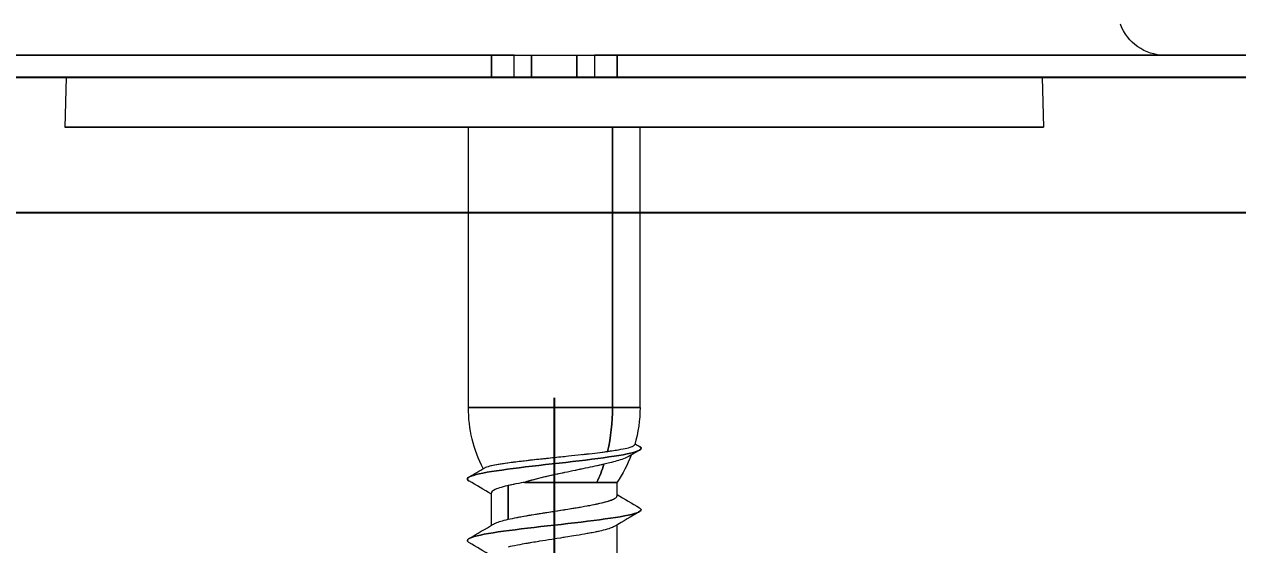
# Model space of a CAD drawing. Header units: inches. Extents: x -456 to 658, y -232 to 0.
# Drawn here: x -117.288 to -114.717, y -33.272 to -32.17 of the extents above; entities that cross this region are included whole.
import ezdxf

# ---------------------------------------------------------------- set-up
doc = ezdxf.new("R2010")
doc.units = ezdxf.units.IN
doc.header["$MEASUREMENT"] = 0
doc.styles.get("Standard").update_dxf_attribs({"font": 'arial.ttf'})
doc.dimstyles.get("Standard").update_dxf_attribs({"dimtxt": 0.18, "dimasz": 0.18, "dimexe": 0.18, "dimexo": 0.0625, "dimgap": 0.09, "dimtad": 0, "dimtih": 1, "dimtoh": 1, "dimdec": 4, "dimzin": 0, "dimdsep": 46, "dimtxsty": 'Standard', "dimcen": 0.09, "dimadec": 0, "dimazin": 0, "dimtfac": 1, "dimtdec": 4, "dimtofl": 0, "dimtmove": 0, "dimatfit": 3, "dimfxl": 1, "dimtolj": 1, "dimtzin": 0, "dimarcsym": 0})

# ---------------------------------------------------------------- blocks, each defined once
blk = doc.blocks.new('*D38')
at = {"color": 0, "lineweight": -2, "transparency": 16777216}
for p, q in [((-116.1649, -32.9605), (-116.1649, -46.1394)), ((-184.9635, -33.0321), (-184.9635, -46.1394)), ((-182.8035, -43.9794), (-161.0484, -43.9794)), ((-118.3249, -43.9794), (-140.0801, -43.9794))]:
    blk.add_line(p, q, dxfattribs=at)
at = {"color": 0, "transparency": 16777216}
for points in [[(-182.8035, -43.6194), (-182.8035, -44.3394), (-184.9635, -43.9794)], [(-118.3249, -43.6194), (-118.3249, -44.3394), (-116.1649, -43.9794)]]:
    blk.add_solid(points, dxfattribs=at)
at = {"layer": 'Defpoints', "color": 0, "transparency": 16777216}
for p in [(-116.1649, -32.2105), (-184.9635, -32.2821), (-116.1649, -43.9794)]:
    blk.add_point(p, dxfattribs=at)
at = {"color": 0, "transparency": 16777216, "insert": (-150.5642, -43.9794), "char_height": 3, "attachment_point": 5}
blk.add_mtext('\\A1;##" MAX."', dxfattribs=at)
blk = doc.blocks.new('ironridge flashfoot front view')
at = {"color": 0, "linetype": 'Continuous', "lineweight": 0}
for p, q in [((7330.8317, 2674.0438), (7326.2739, 2674.0438)), ((7326.2739, 2674.0438), (7330.8317, 2674.0438)), ((7330.8317, 2673.9969), (7330.8317, 2674.0438)), ((7330.8797, 2674.0438), (7330.8317, 2674.0438)), ((7330.8317, 2674.0438), (7330.8797, 2674.0438)), ((7330.8317, 2674.0438), (7330.8317, 2673.9969)), ((7330.8797, 2674.0438), (7330.9168, 2674.0438)), ((7330.8797, 2673.9969), (7330.8797, 2674.0438)), ((7330.8797, 2674.0438), (7330.9168, 2674.0438)), ((7330.8797, 2673.9969), (7330.8797, 2674.0438)), ((7330.9168, 2674.0438), (7331.0129, 2674.0438)), ((7330.9168, 2673.9969), (7330.9168, 2674.0438)), ((7330.9168, 2674.0438), (7331.0129, 2674.0438)), ((7330.9168, 2674.0438), (7330.9168, 2673.9969)), ((7331.0129, 2674.0438), (7331.05, 2674.0438)), ((7331.0129, 2674.0438), (7331.0129, 2673.9969)), ((7331.0129, 2673.9969), (7331.0129, 2674.0438)), ((7331.0129, 2674.0438), (7331.05, 2674.0438)), ((7331.098, 2674.0438), (7331.05, 2674.0438)), ((7331.05, 2674.0438), (7331.05, 2673.9969)), ((7331.05, 2674.0438), (7331.098, 2674.0438)), ((7331.05, 2674.0438), (7331.05, 2673.9969)), ((7331.098, 2674.0438), (7335.6557, 2674.0438)), ((7335.6557, 2674.0438), (7331.098, 2674.0438)), ((7331.098, 2674.0438), (7331.098, 2673.9969)), ((7331.098, 2673.9969), (7331.098, 2674.0438)), ((7326.2739, 2673.9969), (7330.8317, 2673.9969)), ((7326.2739, 2673.9969), (7330.8317, 2673.9969)), ((7329.931, 2673.9969), (7329.9283, 2673.8913)), ((7330.8797, 2673.9969), (7330.8317, 2673.9969)), ((7330.8797, 2673.9969), (7330.8317, 2673.9969)), ((7330.9168, 2673.9969), (7330.8797, 2673.9969)), ((7330.8797, 2673.9969), (7330.9168, 2673.9969)), ((7331.0129, 2673.9969), (7330.9168, 2673.9969)), ((7330.9168, 2673.9969), (7331.0129, 2673.9969)), ((7331.05, 2673.9969), (7331.0129, 2673.9969)), ((7331.0129, 2673.9969), (7331.05, 2673.9969)), ((7331.098, 2673.9969), (7331.05, 2673.9969)), ((7331.098, 2673.9969), (7331.05, 2673.9969)), ((7331.098, 2673.9969), (7335.6557, 2673.9969)), ((7331.098, 2673.9969), (7335.6557, 2673.9969)), ((7331.9986, 2673.9969), (7332.0014, 2673.8913)), ((7330.9648, 2673.8913), (7329.9283, 2673.8913)), ((7329.9283, 2673.8913), (7330.9648, 2673.8913)), ((7330.7831, 2673.2977), (7330.7831, 2673.8913)), ((7330.9648, 2673.8913), (7332.0014, 2673.8913)), ((7332.0014, 2673.8913), (7330.9648, 2673.8913)), ((7331.0884, 2673.2977), (7331.0884, 2673.8913)), ((7331.0884, 2673.8913), (7331.0884, 2673.2977)), ((7331.1466, 2673.2977), (7331.1466, 2673.8913)), ((7331.0884, 2673.2977), (7330.7831, 2673.2977)), ((7330.7831, 2673.2977), (7331.0884, 2673.2977)), ((7331.0884, 2673.2977), (7331.1466, 2673.2977)), ((7331.1466, 2673.2977), (7331.0884, 2673.2977)), ((7330.8672, 2673.1325), (7330.8672, 2673.0611)), ((7330.8672, 2673.0611), (7330.8672, 2673.1325)), ((7330.9022, 2673.1393), (7331.0979, 2673.1393)), ((7331.0553, 2673.1393), (7330.9022, 2673.1393)), ((7331.0979, 2673.1393), (7331.0553, 2673.1393)), ((7331.0979, 2673.1107), (7331.0979, 2673.1393)), ((7330.8317, 2673.0484), (7330.8317, 2673.117)), ((7331.0979, 2672.9806), (7331.0979, 2673.0492))]:
    blk.add_line(p, q, dxfattribs=at)
at = {"color": 0, "linetype": 'Continuous', "lineweight": 0, "extrusion": (0, 0, -1)}
for centre, radius, start, end in [((-7332.2583, 2674.1435), 0.0997, 270, 340), ((-7331.0649, 2673.2977), 0.2818, 332.6774, 0), ((-7330.8648, 2673.2977), 0.2818, 180, 196.1554), ((-7330.8648, 2673.2977), 0.2818, 200.8787, 214.1756)]:
    blk.add_arc(centre, radius, start, end, dxfattribs=at)
at = {"color": 0, "linetype": 'Continuous', "lineweight": 0}
for start_param, end_param in [(-1.906306, -1.570796), (-2.167274, -2.010951)]:
    blk.add_ellipse((7330.8968, 2673.2977), major_axis=(0, 0.2818), ratio=0.68008, start_param=start_param, end_param=end_param, dxfattribs=at)
at = {"color": 0, "linetype": 'Continuous', "lineweight": 0, "extrusion": (0, 0, -1)}
for start_param, end_param in [(-1.570796, -1.235287), (-1.130641, -0.974319)]:
    blk.add_ellipse((7330.8968, 2673.2977), major_axis=(0, -0.2818), ratio=0.68008, start_param=start_param, end_param=end_param, dxfattribs=at)
at = {"color": 0, "linetype": 'Continuous', "lineweight": 0}
for points, knots in [([(7330.7841, 2673.1424), (7330.7839, 2673.1426), (7330.7836, 2673.1427), (7330.7768, 2673.1471), (7330.7825, 2673.1515), (7330.8161, 2673.1601), (7330.8441, 2673.1644), (7330.9118, 2673.1731), (7330.9514, 2673.1774), (7331.0275, 2673.186), (7331.0639, 2673.1904), (7331.1195, 2673.199), (7331.1388, 2673.2033), (7331.1501, 2673.2103), (7331.1499, 2673.2129), (7331.1454, 2673.2155)], [0.96605356, 0.96605356, 0.96605356, 0.96605356, 0.9661704, 0.9661704, 0.96992925, 0.96992925, 0.97368809, 0.97368809, 0.97744693, 0.97744693, 0.98120578, 0.98120578, 0.98496462, 0.98496462, 0.98723602, 0.98723602, 0.98723602, 0.98723602]), ([(7331.1454, 2673.2155), (7331.1499, 2673.2129), (7331.1501, 2673.2103), (7331.1388, 2673.2033), (7331.1195, 2673.199), (7331.0639, 2673.1904), (7331.0275, 2673.186), (7330.9514, 2673.1774), (7330.9118, 2673.1731), (7330.8441, 2673.1644), (7330.8161, 2673.1601), (7330.7825, 2673.1515), (7330.7768, 2673.1471), (7330.7836, 2673.1427), (7330.7839, 2673.1426), (7330.7841, 2673.1424)], [-0.98723602, -0.98723602, -0.98723602, -0.98723602, -0.98496462, -0.98496462, -0.98120578, -0.98120578, -0.97744693, -0.97744693, -0.97368809, -0.97368809, -0.96992925, -0.96992925, -0.9661704, -0.9661704, -0.96605356, -0.96605356, -0.96605356, -0.96605356]), ([(7330.8177, 2673.1702), (7330.8184, 2673.1707), (7330.8202, 2673.1717), (7330.825, 2673.1731), (7330.8252, 2673.1731), (7330.8258, 2673.1733), (7330.8272, 2673.1737), (7330.8292, 2673.1742), (7330.8325, 2673.1751), (7330.8385, 2673.1763), (7330.8444, 2673.1774), (7330.8509, 2673.1785), (7330.8572, 2673.1795), (7330.861, 2673.18), (7330.869, 2673.1813), (7330.8838, 2673.1831), (7330.8858, 2673.1834), (7330.888, 2673.1837), (7330.8903, 2673.1839), (7330.8936, 2673.1843), (7330.8972, 2673.1848), (7330.9011, 2673.1852), (7330.9079, 2673.186), (7330.9125, 2673.1865), (7330.9147, 2673.1868), (7330.9262, 2673.188), (7330.9375, 2673.1892), (7330.9483, 2673.1904), (7330.9595, 2673.1916), (7330.9711, 2673.1928), (7330.983, 2673.194), (7330.9834, 2673.1941), (7330.9846, 2673.1942), (7330.9865, 2673.1944), (7330.9907, 2673.1948), (7330.9982, 2673.1956), (7331.0088, 2673.1967), (7331.0184, 2673.1977), (7331.0267, 2673.1986), (7331.0335, 2673.1994), (7331.0409, 2673.2002), (7331.0488, 2673.2012), (7331.0568, 2673.2021), (7331.0641, 2673.203), (7331.0711, 2673.2039), (7331.0778, 2673.2049)], [0.3267914, 0.3267914, 0.3267914, 0.3267914, 0.375, 0.375, 0.375, 0.4007968, 0.4007968, 0.4007968, 0.4375, 0.4375, 0.4375, 0.5, 0.5, 0.5, 0.5714286, 0.5714286, 0.5714286, 0.5883956, 0.5883956, 0.5883956, 0.6122449, 0.6122449, 0.6122449, 0.6428571, 0.6428571, 0.6428571, 0.7142857, 0.7142857, 0.7142857, 0.7857143, 0.7857143, 0.7857143, 0.8026998, 0.8026998, 0.8026998, 0.8392857, 0.8392857, 0.8392857, 0.8928571, 0.8928571, 0.8928571, 0.9464286, 0.9464286, 0.9464286, 1, 1, 1, 1]), ([(7331.0249, 2673.1985), (7331.0254, 2673.1985), (7331.0258, 2673.1986), (7331.0263, 2673.1986), (7331.0439, 2673.2005), (7331.059, 2673.2024), (7331.0711, 2673.204), (7331.0734, 2673.2043), (7331.0756, 2673.2046), (7331.0778, 2673.2049)], [0.8721925, 0.8721925, 0.8721925, 0.8721925, 0.875, 0.875, 0.875, 0.979864, 0.979864, 0.979864, 1, 1, 1, 1]), ([(7331.0778, 2673.2049), (7331.0782, 2673.2049), (7331.0788, 2673.205), (7331.0793, 2673.2051), (7331.0822, 2673.2055), (7331.0859, 2673.206), (7331.0901, 2673.2066), (7331.0954, 2673.2074), (7331.099, 2673.208), (7331.1012, 2673.2084), (7331.1083, 2673.2096), (7331.1142, 2673.2108), (7331.119, 2673.2119), (7331.1237, 2673.2131), (7331.1277, 2673.2143), (7331.1305, 2673.2155), (7331.1308, 2673.2156), (7331.1312, 2673.2158), (7331.1316, 2673.216), (7331.1323, 2673.2163), (7331.1331, 2673.2167), (7331.1338, 2673.2173), (7331.1352, 2673.2183), (7331.1353, 2673.2188), (7331.1354, 2673.219), (7331.1354, 2673.2191), (7331.1354, 2673.2192), (7331.1355, 2673.2192)], [0, 0, 0, 0, 0.004954, 0.004954, 0.004954, 0.03125, 0.03125, 0.03125, 0.0625, 0.0625, 0.0625, 0.125, 0.125, 0.125, 0.1875, 0.1875, 0.1875, 0.2001248, 0.2001248, 0.2001248, 0.21875, 0.21875, 0.21875, 0.25, 0.25, 0.25, 0.253528, 0.253528, 0.253528, 0.253528]), ([(7330.8293, 2673.1743), (7330.8369, 2673.1762), (7330.8465, 2673.1779), (7330.8599, 2673.1799), (7330.8666, 2673.1809), (7330.8737, 2673.1818), (7330.8776, 2673.1823), (7330.8787, 2673.1825), (7330.8796, 2673.1826), (7330.8812, 2673.1828), (7330.8887, 2673.1838), (7330.8976, 2673.1848), (7330.9074, 2673.1859), (7330.9205, 2673.1874), (7330.9341, 2673.1889), (7330.9468, 2673.1902), (7330.9532, 2673.1909), (7330.9594, 2673.1916), (7330.9661, 2673.1923)], [0.4012959, 0.4012959, 0.4012959, 0.4012959, 0.5, 0.5, 0.5, 0.548744, 0.548744, 0.548744, 0.5625, 0.5625, 0.5625, 0.625, 0.625, 0.625, 0.70774, 0.70774, 0.70774, 0.7494195, 0.7494195, 0.7494195, 0.7494195]), ([(7331.0702, 2673.1776), (7331.0579, 2673.1747), (7331.0444, 2673.1719), (7331.0307, 2673.1691), (7331.0239, 2673.1677), (7331.0166, 2673.1662), (7331.0096, 2673.1647), (7331.0026, 2673.1633), (7330.9951, 2673.1617), (7330.9865, 2673.1599), (7330.9752, 2673.1576), (7330.9648, 2673.1554), (7330.9555, 2673.1533), (7330.9507, 2673.1522), (7330.9461, 2673.1511), (7330.9418, 2673.1501), (7330.9354, 2673.1486), (7330.9284, 2673.1469), (7330.9213, 2673.1449), (7330.9142, 2673.143), (7330.9079, 2673.1412), (7330.9022, 2673.1393)], [0, 0, 0, 0, 0.25, 0.25, 0.25, 0.375, 0.375, 0.375, 0.5, 0.5, 0.5, 0.664928, 0.664928, 0.664928, 0.75, 0.75, 0.75, 0.875, 0.875, 0.875, 1, 1, 1, 1]), ([(7331.0702, 2673.1776), (7331.062, 2673.1757), (7331.0554, 2673.1743), (7331.0513, 2673.1734), (7331.0442, 2673.1719), (7331.0373, 2673.1704), (7331.0307, 2673.1691), (7331.0238, 2673.1676), (7331.0165, 2673.1661), (7331.0089, 2673.1646), (7331.003, 2673.1634), (7330.9955, 2673.1618), (7330.9864, 2673.1599), (7330.9857, 2673.1598), (7330.985, 2673.1596), (7330.9843, 2673.1595), (7330.9754, 2673.1576), (7330.9686, 2673.1561), (7330.9638, 2673.1551), (7330.9558, 2673.1534), (7330.9485, 2673.1517), (7330.9418, 2673.1501), (7330.9347, 2673.1484), (7330.9277, 2673.1467), (7330.921, 2673.1449), (7330.9152, 2673.1433), (7330.9087, 2673.1414), (7330.9022, 2673.1393)], [0, 0, 0, 0, 0.125, 0.125, 0.125, 0.25, 0.25, 0.25, 0.375, 0.375, 0.375, 0.5, 0.5, 0.5, 0.508983, 0.508983, 0.508983, 0.625, 0.625, 0.625, 0.75, 0.75, 0.75, 0.875, 0.875, 0.875, 1, 1, 1, 1]), ([(7331.1232, 2673.1943), (7331.1205, 2673.1927), (7331.1168, 2673.191), (7331.1114, 2673.189), (7331.1031, 2673.186), (7331.0927, 2673.1831), (7331.0825, 2673.1806), (7331.0784, 2673.1795), (7331.0742, 2673.1785), (7331.0702, 2673.1776)], [0.8169369, 0.8169369, 0.8169369, 0.8169369, 0.875, 0.875, 0.875, 0.9636086, 0.9636086, 0.9636086, 1, 1, 1, 1]), ([(7330.8672, 2673.1325), (7330.864, 2673.1317), (7330.8582, 2673.1304), (7330.8525, 2673.1287), (7330.8468, 2673.127), (7330.843, 2673.1257), (7330.8397, 2673.1242), (7330.834, 2673.1216), (7330.8317, 2673.1192), (7330.8317, 2673.117)], [0, 0, 0, 0, 0.0625, 0.0625, 0.0625, 0.125, 0.125, 0.125, 0.2318741, 0.2318741, 0.2318741, 0.2318741]), ([(7330.9022, 2673.1393), (7330.9021, 2673.1393), (7330.9021, 2673.1393), (7330.902, 2673.1393), (7330.8989, 2673.1388), (7330.8924, 2673.1376), (7330.8836, 2673.1359), (7330.8769, 2673.1346), (7330.8715, 2673.1335), (7330.8672, 2673.1325)], [0, 0, 0, 0, 0.010846, 0.010846, 0.010846, 0.5, 0.5, 0.5, 1, 1, 1, 1]), ([(7330.8672, 2673.0611), (7330.8723, 2673.0623), (7330.8787, 2673.0637), (7330.8868, 2673.0652), (7330.8941, 2673.0666), (7330.9003, 2673.0677), (7330.9049, 2673.0685), (7330.9066, 2673.0688), (7330.9081, 2673.0691), (7330.9093, 2673.0693), (7330.9119, 2673.0697), (7330.9159, 2673.0704), (7330.9215, 2673.0713), (7330.9268, 2673.0722), (7330.931, 2673.0729), (7330.934, 2673.0733), (7330.9421, 2673.0746), (7330.9508, 2673.076), (7330.9599, 2673.0774), (7330.9756, 2673.0799), (7330.9842, 2673.0813), (7330.9858, 2673.0815), (7330.9874, 2673.0818), (7330.9963, 2673.0831), (7331.0111, 2673.0856), (7331.0196, 2673.087), (7331.0275, 2673.0883), (7331.0346, 2673.0896), (7331.0372, 2673.0901), (7331.0409, 2673.0908), (7331.0454, 2673.0917), (7331.0501, 2673.0926), (7331.0533, 2673.0933), (7331.0553, 2673.0937), (7331.0563, 2673.0939), (7331.0575, 2673.0942), (7331.0589, 2673.0945), (7331.0625, 2673.0953), (7331.0674, 2673.0964), (7331.0727, 2673.0978), (7331.0785, 2673.0993), (7331.0827, 2673.1007), (7331.0858, 2673.1018), (7331.0874, 2673.1024), (7331.089, 2673.1031), (7331.0907, 2673.1039), (7331.0921, 2673.1046), (7331.0933, 2673.1052), (7331.0943, 2673.1059), (7331.095, 2673.1064), (7331.0956, 2673.1069), (7331.0962, 2673.1074), (7331.097, 2673.1082), (7331.0976, 2673.109), (7331.0978, 2673.11), (7331.0979, 2673.1102), (7331.0979, 2673.1105), (7331.0979, 2673.1107)], [0, 0, 0, 0, 0.0625, 0.0625, 0.0625, 0.1080819, 0.1080819, 0.1080819, 0.125, 0.125, 0.125, 0.15625, 0.15625, 0.15625, 0.1875, 0.1875, 0.1875, 0.25, 0.25, 0.25, 0.3125, 0.3125, 0.3125, 0.375, 0.375, 0.375, 0.4375, 0.4375, 0.4375, 0.46875, 0.46875, 0.46875, 0.5, 0.5, 0.5, 0.5168864, 0.5168864, 0.5168864, 0.5625, 0.5625, 0.5625, 0.625, 0.625, 0.625, 0.65625, 0.65625, 0.65625, 0.6875, 0.6875, 0.6875, 0.7143892, 0.7143892, 0.7143892, 0.75, 0.75, 0.75, 0.759619, 0.759619, 0.759619, 0.759619]), ([(7330.8672, 2673.0611), (7330.8725, 2673.0623), (7330.8788, 2673.0637), (7330.8879, 2673.0654), (7330.8969, 2673.0672), (7330.9048, 2673.0685), (7330.911, 2673.0696), (7330.9173, 2673.0707), (7330.9255, 2673.072), (7330.9328, 2673.0732), (7330.94, 2673.0743), (7330.9486, 2673.0757), (7330.9624, 2673.0778), (7330.9763, 2673.08), (7330.9849, 2673.0814), (7330.9864, 2673.0816), (7330.988, 2673.0818), (7330.9967, 2673.0832), (7331.0083, 2673.0851), (7331.0199, 2673.087), (7331.0276, 2673.0883), (7331.0348, 2673.0897), (7331.042, 2673.091), (7331.0488, 2673.0923), (7331.0535, 2673.0933), (7331.0581, 2673.0943), (7331.0645, 2673.0956), (7331.0716, 2673.0975), (7331.0787, 2673.0993), (7331.0826, 2673.1007), (7331.0844, 2673.1013), (7331.0862, 2673.102), (7331.09, 2673.1033), (7331.0932, 2673.1052), (7331.0934, 2673.1053), (7331.0936, 2673.1054), (7331.0938, 2673.1056)], [0, 0, 0, 0, 0.0625, 0.0625, 0.0625, 0.125, 0.125, 0.125, 0.1875, 0.1875, 0.1875, 0.25, 0.25, 0.25, 0.3125, 0.3125, 0.3125, 0.375, 0.375, 0.375, 0.4375, 0.4375, 0.4375, 0.5, 0.5, 0.5, 0.5625, 0.5625, 0.5625, 0.625, 0.625, 0.625, 0.6875, 0.6875, 0.6875, 0.6915463, 0.6915463, 0.6915463, 0.6915463]), ([(7331.0978, 2673.1098), (7331.0978, 2673.1098), (7331.0978, 2673.1098), (7331.0978, 2673.1098), (7331.0979, 2673.1101), (7331.0979, 2673.1104), (7331.0979, 2673.1107)], [0.74924253, 0.74924253, 0.74924253, 0.74924253, 0.75, 0.75, 0.75, 0.76354225, 0.76354225, 0.76354225, 0.76354225]), ([(7330.7841, 2673.0123), (7330.7836, 2673.0126), (7330.7831, 2673.0129), (7330.7771, 2673.0175), (7330.7837, 2673.0218), (7330.819, 2673.0304), (7330.8476, 2673.0348), (7330.9162, 2673.0434), (7330.956, 2673.0477), (7331.0319, 2673.0564), (7331.0677, 2673.0607), (7331.1221, 2673.0693), (7331.1405, 2673.0737), (7331.15, 2673.0804), (7331.1496, 2673.0829), (7331.1455, 2673.0853)], [0.92832076, 0.92832076, 0.92832076, 0.92832076, 0.92858196, 0.92858196, 0.9323408, 0.9323408, 0.93609965, 0.93609965, 0.93985849, 0.93985849, 0.94361733, 0.94361733, 0.94737618, 0.94737618, 0.949498, 0.949498, 0.949498, 0.949498]), ([(7331.1455, 2673.0853), (7331.1496, 2673.0829), (7331.15, 2673.0804), (7331.1405, 2673.0737), (7331.1221, 2673.0693), (7331.0677, 2673.0607), (7331.0319, 2673.0564), (7330.956, 2673.0477), (7330.9162, 2673.0434), (7330.8476, 2673.0348), (7330.819, 2673.0304), (7330.7837, 2673.0218), (7330.7771, 2673.0175), (7330.7831, 2673.0129), (7330.7836, 2673.0126), (7330.7841, 2673.0123)], [-0.949498, -0.949498, -0.949498, -0.949498, -0.94737618, -0.94737618, -0.94361733, -0.94361733, -0.93985849, -0.93985849, -0.93609965, -0.93609965, -0.9323408, -0.9323408, -0.92858196, -0.92858196, -0.92832076, -0.92832076, -0.92832076, -0.92832076]), ([(7330.836, 2673.0509), (7330.8373, 2673.0517), (7330.8388, 2673.0525), (7330.8405, 2673.0532), (7330.8436, 2673.0546), (7330.8476, 2673.056), (7330.8518, 2673.0572), (7330.8561, 2673.0585), (7330.8613, 2673.0598), (7330.8672, 2673.0611)], [0.8398493, 0.8398493, 0.8398493, 0.8398493, 0.875, 0.875, 0.875, 0.9375, 0.9375, 0.9375, 1, 1, 1, 1]), ([(7331.0934, 2673.0464), (7331.0926, 2673.0459), (7331.0916, 2673.0455), (7331.0907, 2673.045), (7331.0894, 2673.0444), (7331.0878, 2673.0437), (7331.0858, 2673.043), (7331.0827, 2673.0418), (7331.0785, 2673.0405), (7331.0726, 2673.0389), (7331.0674, 2673.0375), (7331.0625, 2673.0364), (7331.0589, 2673.0356), (7331.0575, 2673.0353), (7331.0563, 2673.035), (7331.0553, 2673.0348), (7331.0533, 2673.0344), (7331.05, 2673.0337), (7331.0453, 2673.0328), (7331.0409, 2673.0319), (7331.0372, 2673.0312), (7331.0346, 2673.0308), (7331.0275, 2673.0295), (7331.0196, 2673.0281), (7331.0111, 2673.0267), (7330.9963, 2673.0242), (7330.9875, 2673.0229), (7330.9859, 2673.0226), (7330.9843, 2673.0224), (7330.9757, 2673.021), (7330.9598, 2673.0186), (7330.9507, 2673.0172), (7330.9421, 2673.0158), (7330.9339, 2673.0145), (7330.9309, 2673.014), (7330.9267, 2673.0133), (7330.9214, 2673.0124), (7330.9158, 2673.0115), (7330.9118, 2673.0108), (7330.9093, 2673.0104), (7330.9081, 2673.0102), (7330.9066, 2673.0099), (7330.9049, 2673.0096), (7330.9003, 2673.0088), (7330.8941, 2673.0077), (7330.8867, 2673.0063), (7330.8787, 2673.0048), (7330.8723, 2673.0035), (7330.8672, 2673.0023)], [0.320932, 0.320932, 0.320932, 0.320932, 0.34375, 0.34375, 0.34375, 0.375, 0.375, 0.375, 0.4375, 0.4375, 0.4375, 0.483038, 0.483038, 0.483038, 0.5, 0.5, 0.5, 0.53125, 0.53125, 0.53125, 0.5625, 0.5625, 0.5625, 0.625, 0.625, 0.625, 0.6875, 0.6875, 0.6875, 0.75, 0.75, 0.75, 0.8125, 0.8125, 0.8125, 0.84375, 0.84375, 0.84375, 0.875, 0.875, 0.875, 0.8918158, 0.8918158, 0.8918158, 0.9375, 0.9375, 0.9375, 1, 1, 1, 1])]:
    blk.add_open_spline(points, degree=3, knots=knots, dxfattribs=at)
for points in [[(7331.1456, 2673.2075), (7331.1381, 2673.2031), (7331.1306, 2673.1987), (7331.1232, 2673.1943)], [(7331.136, 2673.2211), (7331.1391, 2673.2192), (7331.1423, 2673.2173), (7331.1454, 2673.2155)], [(7330.7842, 2673.1504), (7330.7954, 2673.157), (7330.8065, 2673.1636), (7330.8177, 2673.1702)], [(7330.8317, 2673.1142), (7330.8159, 2673.1237), (7330.8, 2673.1331), (7330.7841, 2673.1424)], [(7330.8899, 2673.1371), (7330.8816, 2673.1356), (7330.874, 2673.134), (7330.8672, 2673.1325)], [(7331.0979, 2673.1135), (7331.1137, 2673.104), (7331.1296, 2673.0946), (7331.1455, 2673.0853)], [(7331.1456, 2673.0773), (7331.1281, 2673.0671), (7331.1107, 2673.0568), (7331.0934, 2673.0464)], [(7330.7842, 2673.0202), (7330.8016, 2673.0305), (7330.819, 2673.0408), (7330.8364, 2673.0511)], [(7330.8317, 2672.9841), (7330.8159, 2672.9935), (7330.8, 2673.0029), (7330.7841, 2673.0123)]]:
    blk.add_open_spline(points, degree=3, dxfattribs=at)

msp = doc.modelspace()

# ---------------------------------------------------------------- linework, layer by layer
for points in [[(0, -32.28212), (-228.1713, -32.28212)], [(0, -32.56878), (-228.1713, -32.56878)]]:
    msp.add_lwpolyline(points)

# ---------------------------------------------------------------- block references
msp.add_blockref('ironridge flashfoot front view', (-7447.12974, -2706.27899))

# ---------------------------------------------------------------- dimensions: what is measured, and where the dimension line sits
dim = msp.add_linear_dim(base=(-116.16491, -43.97939), p1=(-184.96354, -32.28212), p2=(-116.16491, -32.21045), text='##" MAX."', dimstyle='Standard', override={"dimscale": 12, "dimtxt": 0.25})
dim.commit()
dim.dimension.update_dxf_attribs({"geometry": '*D38', "text_midpoint": (-150.56423, -43.97939)})

doc.saveas('drawing.dxf')
